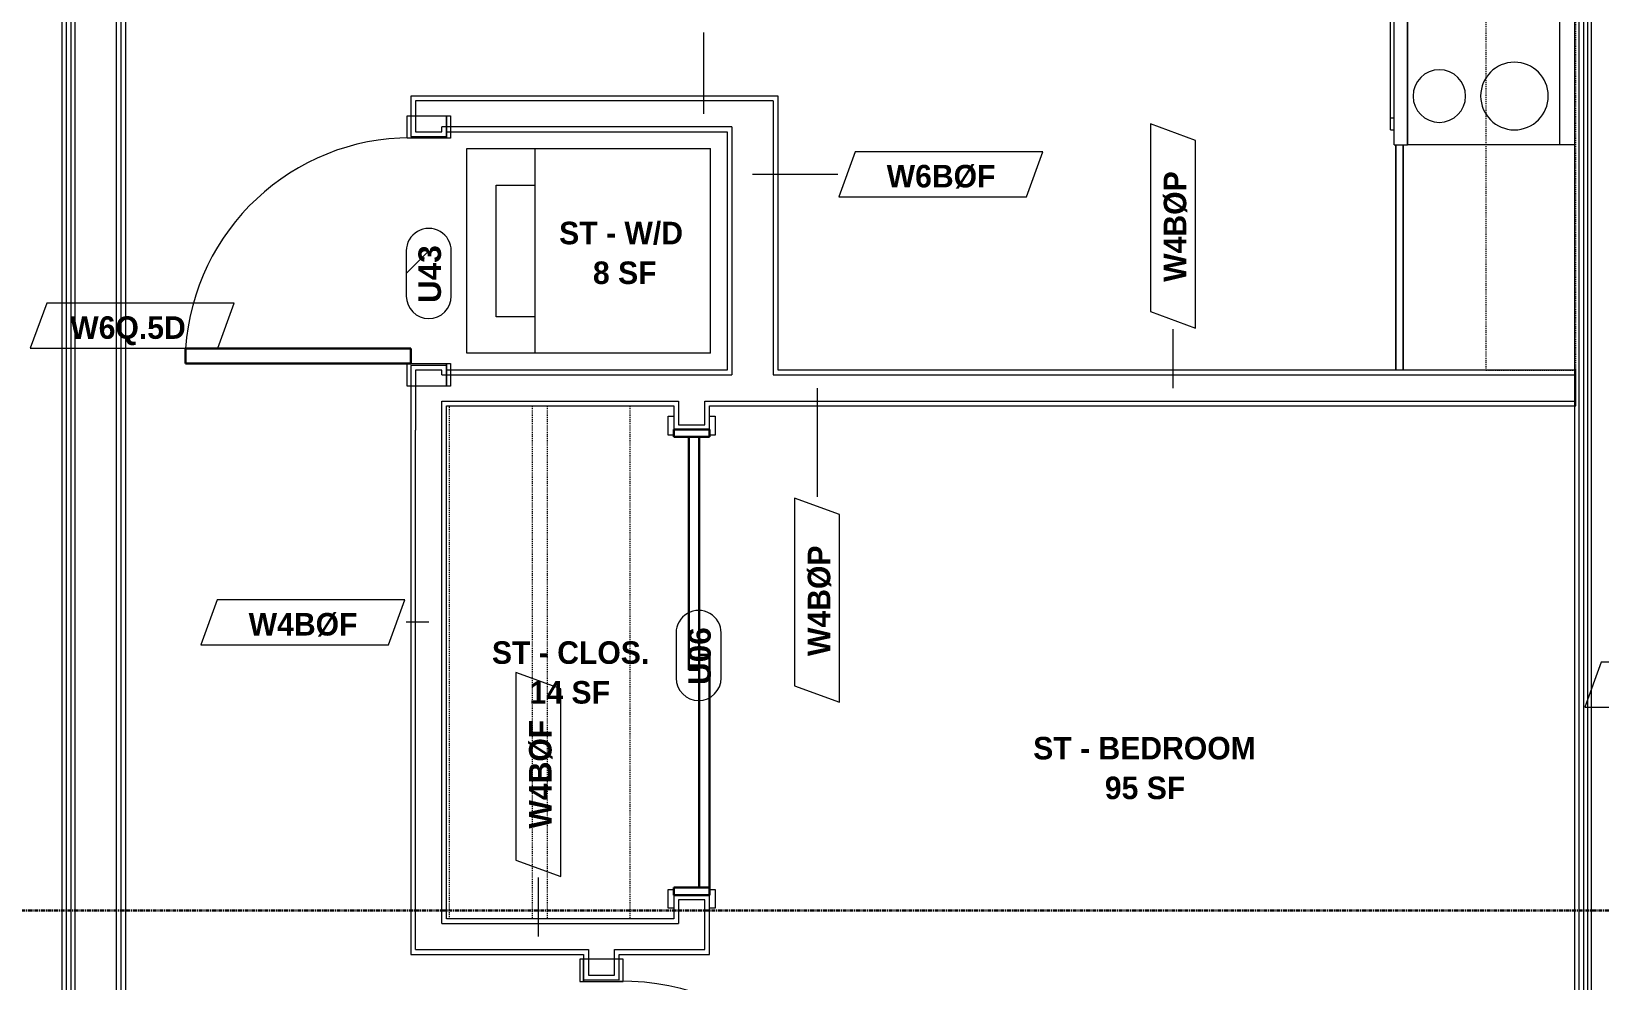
# Model space of a CAD drawing. Header units: inches. Extents: x -4058 to -1781, y 9814 to 12264.
# Drawn here: x -3145.4 to -2936.6, y 11837.9 to 11964.2 of the extents above; entities that cross this region are included whole.
import ezdxf

# ---------------------------------------------------------------- set-up
doc = ezdxf.new("R2010")
doc.units = ezdxf.units.IN
doc.header["$MEASUREMENT"] = 0
doc.linetypes.add('Dash', pattern=[0.25, 0.125, -0.125])
doc.linetypes.add('Grid Line 1_2_', pattern=[0.875, 0.5, -0.125, 0.125, -0.125])
for name, color, linetype, lineweight in [('0-1', 7, 'Continuous', 5), ('A-AREA-IDEN', 2, 'Continuous', 9), ('A-DOOR-3', 31, 'Continuous', 9), ('A-DOOR-4', 31, 'Continuous', 30), ('A-DOOR-FRAM-3', 31, 'Continuous', 30), ('A-DOOR-IDEN', 31, 'Continuous', 9), ('A-WALL', 113, 'Continuous', 18), ('A-WALL-2', 250, 'Continuous', 18), ('A-WALL-3', 113, 'Continuous', 9), ('A-WALL-IDEN', 211, 'Continuous', 9), ('I-WALL-1', 7, 'Continuous', 9), ('P-SANR-FIXT', 6, 'Continuous', 9), ('Q-CASE', 31, 'Continuous', 9), ('Q-CASE-HDLN', 31, 'Dash', 9), ('Q-SPCQ', 91, 'Continuous', 9), ('S-GRID-1', 1, 'Grid Line 1_2_', 30)]:
    doc.layers.add(name, color=color, linetype=linetype, lineweight=lineweight)
doc.styles.add('Arial_B', font='arialbd.ttf', dxfattribs={"height": 3})
doc.styles.add('Century Gothic_B', font='GOTHICB.TTF', dxfattribs={"height": 3})

# ---------------------------------------------------------------- blocks, each defined once
blk = doc.blocks.new('CTR - 1st Phase - Common Walls_rvt-1-UNITS PLANS - 3RD FLOOR')
at = {"layer": 'A-WALL-2'}
for p, q in [((-3140.75, 11743.36), (-3140.75, 12110.34)), ((-3140.12, 11743.36), (-3140.12, 12110.34)), ((-3139.62, 11743.36), (-3139.62, 12110.34)), ((-3134.12, 11743.36), (-3134.12, 12110.34)), ((-3133.5, 11743.36), (-3133.5, 12110.34)), ((-2939.34, 11725.36), (-2939.34, 12110.34)), ((-2938.71, 11725.36), (-2938.71, 12110.34)), ((-2938.21, 11725.36), (-2938.21, 12110.34)), ((-2937.71, 11725.36), (-2937.71, 12110.34))]:
    blk.add_line(p, q, dxfattribs=at)
at = {"layer": 'I-WALL-1'}
for p, q in [((-3141.37, 12110.34), (-3141.37, 11743.36)), ((-3132.87, 11743.36), (-3132.87, 12110.34)), ((-2939.96, 12110.34), (-2939.96, 11764.11))]:
    blk.add_line(p, q, dxfattribs=at)
blk = doc.blocks.new('CTR - 1st Phase - Structure_rvt-1-UNITS PLANS - 3RD FLOOR')
at = {"layer": 'S-GRID-1'}
blk.add_line((-1781.27, 11847.19), (-4041.78, 11847.19), dxfattribs=at)
blk = doc.blocks.new('SLIDING - FLUSH - SLIDING - FLUSH - 5-0 x 6-8-3203586-UNITS PLANS - 3RD FLOOR')
at = {"layer": 'A-DOOR-3'}
for p, q in [((-32.75, 3.25), (-30.25, 3.25)), ((-32.75, 2.5), (-32.75, 3.25)), ((-30.25, 2.5), (-32.75, 2.5)), ((-30.25, 3.25), (-30.25, 2.5)), ((30.25, 3.25), (32.75, 3.25)), ((30.25, 2.5), (30.25, 3.25)), ((32.75, 2.5), (30.25, 2.5)), ((32.75, 3.25), (32.75, 2.5)), ((-32.75, -2.25), (-30.25, -2.25)), ((-32.75, -3), (-32.75, -2.25)), ((-30.25, -3), (-32.75, -3)), ((-30.25, -2.25), (-30.25, -3)), ((30.25, -2.25), (32.75, -2.25)), ((30.25, -3), (30.25, -2.25)), ((32.75, -3), (30.25, -3)), ((32.75, -2.25), (32.75, -3))]:
    blk.add_line(p, q, dxfattribs=at)
at = {"layer": 'A-DOOR-4'}
for p, q in [((-1, -0.88), (-1, 0.5)), ((-1, 0.5), (30, 0.5)), ((30, 0.5), (30, -0.88)), ((-30, -2.25), (-30, -0.88)), ((-30, -0.88), (1, -0.88)), ((30, -0.88), (-1, -0.88)), ((1, -0.88), (1, -2.25)), ((1, -2.25), (-30, -2.25))]:
    blk.add_line(p, q, dxfattribs=at)
at = {"layer": 'A-DOOR-FRAM-3'}
for p, q in [((-31, -2.25), (-31, 2.5)), ((-31, 2.5), (-30, 2.5)), ((-30, 2.5), (-30, -2.25)), ((30, 2.5), (31, 2.5)), ((30, -2.25), (30, 2.5)), ((31, 2.5), (31, -2.25)), ((-30, -2.25), (-31, -2.25)), ((31, -2.25), (30, -2.25))]:
    blk.add_line(p, q, dxfattribs=at)
blk = doc.blocks.new('SWING - SINGLE - FLUSH - SWING - FLUSH - 2-10 x 6-8 - PRIVACY-4346066-UNITS PLANS - 3RD FLOOR')
at = {"layer": 'A-DOOR-3'}
for p, q in [((-17, 2.87), (-20, 2.87)), ((-20, 2.87), (-20, -2.38)), ((-17, -2.38), (-17, 2.87)), ((20, 2.87), (17, 2.87)), ((17, 2.87), (17, -2.38)), ((20, -2.38), (20, 2.87)), ((-20, -2.38), (-17, -2.38)), ((-17, -2.38), (-20, -2.38)), ((-20, -2.38), (-20, -2.88)), ((-20, -2.88), (-17, -2.88)), ((-17, -2.88), (-17, -2.38)), ((17, -2.38), (20, -2.38)), ((20, -2.38), (17, -2.38)), ((17, -2.38), (17, -2.88)), ((17, -2.88), (20, -2.88)), ((20, -2.88), (20, -2.38))]:
    blk.add_line(p, q, dxfattribs=at)
blk.add_arc((17, 2.37), 34.07, 93.3657, 180, dxfattribs=at)
at = {"layer": 'A-DOOR-4'}
for p, q in [((15, 2.37), (15, 36.38)), ((17, 36.38), (15, 36.38)), ((17, 2.37), (17, 36.38)), ((17, 2.37), (15, 2.37))]:
    blk.add_line(p, q, dxfattribs=at)
blk = doc.blocks.new('OD_CW_Closet - OD_CW_Closet-3786599-UNITS PLANS - 3RD FLOOR')
at = {"layer": 'Q-CASE-HDLN'}
for p, q in [((0.74, -24), (0.74, 0)), ((0.74, 0), (68.99, 0)), ((68.99, 0), (68.99, -24)), ((0.74, -11), (68.99, -11)), ((0.74, -13), (68.99, -13)), ((68.99, -24), (0.74, -24))]:
    blk.add_line(p, q, dxfattribs=at)
blk = doc.blocks.new('SWING - SINGLE - FLUSH - SWING - FLUSH - 2-6 x 6-8 - PASSAGE-4346079-UNITS PLANS - 3RD FLOOR')
at = {"layer": 'A-DOOR-3'}
for p, q in [((-18, 2.375), (-18, 2.875)), ((-18, 2.875), (-15, 2.875)), ((-18, 2.375), (-15, 2.375)), ((-18, -2.875), (-18, 2.375)), ((-15, 2.375), (-18, 2.375)), ((-15, 2.875), (-15, 2.375)), ((-15, 2.375), (-15, -2.875)), ((15, 2.375), (15, 2.875)), ((15, 2.875), (18, 2.875)), ((15, 2.375), (18, 2.375)), ((15, -2.875), (15, 2.375)), ((18, 2.375), (15, 2.375)), ((18, 2.875), (18, 2.375)), ((18, 2.375), (18, -2.875)), ((-15, -2.875), (-18, -2.875)), ((18, -2.875), (15, -2.875))]:
    blk.add_line(p, q, dxfattribs=at)
blk.add_arc((15, -2.375), 30.067, 180, 266.18593, dxfattribs=at)
at = {"layer": 'A-DOOR-4'}
for p, q in [((13, -2.375), (13, -32.375)), ((15, -2.375), (13, -2.375)), ((15, -2.375), (15, -32.375)), ((15, -32.375), (13, -32.375))]:
    blk.add_line(p, q, dxfattribs=at)
blk = doc.blocks.new('Stacked Washer and Dryer - 26_x25_ - Private-1352637-UNITS PLANS - 3RD FLOOR')
at = {"layer": 'P-SANR-FIXT'}
for p, q in [((0, 13.625), (32.4375, 13.625)), ((0, 13.625), (0, -13.625)), ((23.34375, 13.625), (23.34375, -13.625)), ((32.4375, 13.625), (32.4375, -13.625)), ((23.34375, 8.75), (28.53125, 8.75)), ((28.53125, 8.75), (28.53125, -8.75)), ((28.53125, -8.75), (23.34375, -8.75)), ((32.4375, -13.625), (0, -13.625))]:
    blk.add_line(p, q, dxfattribs=at)
blk = doc.blocks.new('OD_CW_Base Cabinet - OD_CW_Base Cabinet-3857763-UNITS PLANS - 3RD FLOOR')
at = {"layer": 'Q-CASE'}
for p, q in [((36.49, 0), (131.34, 0)), ((161.34, 0), (191.34, 0))]:
    blk.add_line(p, q, dxfattribs=at)
blk = doc.blocks.new('OD_CW_Upper Cabinet - OD_CW_Upper Cabinet-4366994-UNITS PLANS - 3RD FLOOR')
at = {"layer": 'Q-CASE-HDLN'}
for p, q in [((191.34, 24), (0.74, 24)), ((0.74, 24), (0.74, 12)), ((191.34, 12), (191.34, 24)), ((0.74, 12), (191.34, 12))]:
    blk.add_line(p, q, dxfattribs=at)
blk = doc.blocks.new('Wall Tag - Arch Wall-3956453-UNITS PLANS - 3RD FLOOR')
at = {"layer": 'A-WALL-IDEN'}
for p, q in [((-0.3561, 0.0937), (-0.4244, -0.0937)), ((0.4244, 0.0937), (-0.3561, 0.0937)), ((0.3561, -0.0937), (0.4244, 0.0937)), ((-0.4244, -0.0937), (0.3561, -0.0937))]:
    blk.add_line(p, q, dxfattribs=at)
blk = doc.blocks.new('Door Tag - Type Mark-2601225-UNITS PLANS - 3RD FLOOR')
at = {"layer": 'A-DOOR-IDEN'}
for p, q in [((0.09375, 0.09375), (-0.09375, 0.09375)), ((-0.09375, -0.09375), (0.09375, -0.09375))]:
    blk.add_line(p, q, dxfattribs=at)
for centre, start, end in [((-0.09375, 0), 90, 270), ((0.09375, 0), 270, 90)]:
    blk.add_arc(centre, 0.09375, start, end, dxfattribs=at)

msp = doc.modelspace()

# ---------------------------------------------------------------- linework, layer by layer
at = {"layer": 'A-DOOR-IDEN'}
msp.add_line((-3092.52, 11934.99), (-3095.52, 11931.99), dxfattribs=at)
at = {"layer": 'A-WALL'}
for p, q in [((-3094.27, 11954.99), (-3094.27, 11950.86)), ((-3046.65, 11954.99), (-3094.27, 11954.99)), ((-3046.65, 11954.99), (-3046.65, 11918.49)), ((-3094.27, 11950.86), (-3090.77, 11950.86)), ((-3090.77, 11950.86), (-3090.77, 11951.49)), ((-3052.15, 11951.49), (-3090.77, 11951.49)), ((-3052.15, 11951.49), (-3052.15, 11918.49)), ((-3090.77, 11919.11), (-3094.27, 11919.11)), ((-3094.27, 11919.11), (-3094.27, 11911.12)), ((-3090.77, 11918.49), (-3090.77, 11919.11)), ((-3090.77, 11918.49), (-3052.15, 11918.49)), ((-3046.65, 11918.49), (-2939.77, 11918.49)), ((-3090.77, 11911.12), (-3090.77, 11914.99)), ((-3090.77, 11914.99), (-3059.27, 11914.99)), ((-3059.27, 11914.99), (-3059.27, 11911.86)), ((-3055.77, 11911.86), (-3055.77, 11914.99)), ((-3055.77, 11914.99), (-2939.77, 11914.99)), ((-3094.27, 11841.99), (-3094.27, 11911.12)), ((-3090.77, 11845.49), (-3090.77, 11911.12)), ((-3059.27, 11911.86), (-3055.77, 11911.86)), ((-3059.27, 11848.61), (-3059.27, 11845.49)), ((-3055.77, 11848.61), (-3059.27, 11848.61)), ((-3055.77, 11841.99), (-3055.77, 11848.61)), ((-3090.77, 11845.49), (-3059.27, 11845.49)), ((-3094.27, 11841.99), (-3071.27, 11841.99)), ((-3071.27, 11841.99), (-3071.27, 11838.61)), ((-3067.77, 11838.61), (-3067.77, 11841.99)), ((-3067.77, 11841.99), (-3055.77, 11841.99)), ((-3071.27, 11838.61), (-3067.77, 11838.61))]:
    msp.add_line(p, q, dxfattribs=at)
at = {"layer": 'A-WALL-3'}
for p, q in [((-3094.9, 11955.61), (-3094.9, 11950.24)), ((-3046.02, 11955.61), (-3094.9, 11955.61)), ((-3046.02, 11919.11), (-3046.02, 11955.61)), ((-3090.15, 11950.24), (-3090.15, 11950.86)), ((-3090.15, 11950.86), (-3052.77, 11950.86)), ((-3052.77, 11950.86), (-3052.77, 11919.11)), ((-3094.9, 11950.24), (-3090.15, 11950.24)), ((-3094.9, 11919.74), (-3094.9, 11911.12)), ((-3090.15, 11919.74), (-3094.9, 11919.74)), ((-3090.15, 11919.11), (-3090.15, 11919.74)), ((-3052.77, 11919.11), (-3090.15, 11919.11)), ((-2939.77, 11919.11), (-3046.02, 11919.11)), ((-2939.77, 11914.36), (-2939.77, 11919.11)), ((-3090.15, 11911.12), (-3090.15, 11914.36)), ((-3090.15, 11914.36), (-3059.9, 11914.36)), ((-3059.9, 11914.36), (-3059.9, 11911.24)), ((-3055.15, 11911.24), (-3055.15, 11914.36)), ((-3055.15, 11914.36), (-2939.77, 11914.36)), ((-3094.9, 11911.12), (-3094.9, 11841.36)), ((-3090.15, 11846.11), (-3090.15, 11911.12)), ((-3059.9, 11911.24), (-3055.15, 11911.24)), ((-3055.15, 11849.24), (-3059.9, 11849.24)), ((-3059.9, 11849.24), (-3059.9, 11846.11)), ((-3055.15, 11841.36), (-3055.15, 11849.24)), ((-3059.9, 11846.11), (-3090.15, 11846.11)), ((-3094.9, 11841.36), (-3071.9, 11841.36)), ((-3071.9, 11841.36), (-3071.9, 11837.99)), ((-3067.15, 11837.99), (-3067.15, 11841.36)), ((-3067.15, 11841.36), (-3055.15, 11841.36)), ((-3071.9, 11837.99), (-3067.15, 11837.99))]:
    msp.add_line(p, q, dxfattribs=at)
at = {"layer": 'A-WALL-IDEN'}
for p, q in [((-3055.89, 11953.24), (-3055.89, 11964.08)), ((-3049.4, 11945.2), (-3038.06, 11945.2)), ((-2993.41, 11916.74), (-2993.41, 11924.58)), ((-3040.81, 11916.74), (-3040.81, 11902.24)), ((-3092.52, 11885.56), (-3095.55, 11885.56)), ((-3077.92, 11843.74), (-3077.92, 11851.58))]:
    msp.add_line(p, q, dxfattribs=at)
at = {"layer": 'Q-CASE'}
for p, q in [((-2963.77, 11919.11), (-2963.77, 11949.11)), ((-2962.77, 11919.11), (-2962.77, 11949.11)), ((-2962.77, 11949.11), (-2962.77, 11919.11))]:
    msp.add_line(p, q, dxfattribs=at)
at = {"layer": 'Q-SPCQ'}
for p, q in [((-2963.96, 11949.11), (-2963.96, 11979.11)), ((-2962.21, 11979.11), (-2962.21, 11949.11)), ((-2962.21, 11949.11), (-2962.21, 11979.11)), ((-2941.96, 11979.11), (-2941.96, 11949.11)), ((-2964.46, 11952.72), (-2964.46, 11974.99)), ((-2964.46, 11951.11), (-2964.46, 11952.72)), ((-2964.46, 11952.72), (-2963.96, 11952.72)), ((-2964.46, 11951.11), (-2963.96, 11951.11)), ((-2963.96, 11949.11), (-2962.21, 11949.11)), ((-2941.96, 11949.11), (-2962.21, 11949.11)), ((-2939.96, 11949.11), (-2941.96, 11949.11))]:
    msp.add_line(p, q, dxfattribs=at)
for centre, radius, start, end in [((-2957.96, 11955.61), 3.5, 90, 270), ((-2957.96, 11955.61), 3.5, 270, 90), ((-2947.96, 11955.61), 4.5, 90, 270), ((-2947.96, 11955.61), 4.5, 270, 90)]:
    msp.add_arc(centre, radius, start, end, dxfattribs=at)

# ---------------------------------------------------------------- block references
at = {"layer": '0-1'}
for name in ['CTR - 1st Phase - Structure_rvt-1-UNITS PLANS - 3RD FLOOR', 'CTR - 1st Phase - Common Walls_rvt-1-UNITS PLANS - 3RD FLOOR']:
    msp.add_blockref(name, (0, 0), dxfattribs=at)
at = {"layer": 'A-DOOR-3'}
for name, p, rotation in [('SWING - SINGLE - FLUSH - SWING - FLUSH - 2-6 x 6-8 - PASSAGE-4346079-UNITS PLANS - 3RD FLOOR', (-3092.52, 11934.99), 270.0000000000231), ('SLIDING - FLUSH - SLIDING - FLUSH - 5-0 x 6-8-3203586-UNITS PLANS - 3RD FLOOR', (-3057.4, 11880.24), 89.99999999995468), ('SWING - SINGLE - FLUSH - SWING - FLUSH - 2-10 x 6-8 - PRIVACY-4346066-UNITS PLANS - 3RD FLOOR', (-3069.52, 11820.74), 269.9999999999666)]:
    msp.add_blockref(name, p, dxfattribs=dict(at, rotation=rotation))
at = {"layer": 'A-DOOR-IDEN', "xscale": 31.99999999999999, "yscale": 31.99999999999999, "zscale": 31.99999999999999, "rotation": 89.99999999999955}
for p in [(-3092.52, 11931.99), (-3056.59, 11881.14)]:
    msp.add_blockref('Door Tag - Type Mark-2601225-UNITS PLANS - 3RD FLOOR', p, dxfattribs=at)
at = {"layer": 'A-WALL-IDEN', "xscale": 31.99999999999999, "yscale": 31.99999999999999, "zscale": 31.99999999999999, "rotation": 89.99999999999955}
for p in [(-2993.41, 11938.31), (-3040.81, 11888.5), (-3077.92, 11865.31)]:
    msp.add_blockref('Wall Tag - Arch Wall-3956453-UNITS PLANS - 3RD FLOOR', p, dxfattribs=at)
at = {"layer": 'A-WALL-IDEN', "xscale": 31.99999999999999, "yscale": 31.99999999999999, "zscale": 31.99999999999999}
for p in [(-3024.33, 11945.2), (-3132, 11925.04), (-3109.28, 11885.56), (-2925.02, 11877.25)]:
    msp.add_blockref('Wall Tag - Arch Wall-3956453-UNITS PLANS - 3RD FLOOR', p, dxfattribs=at)
at = {"layer": 'P-SANR-FIXT', "rotation": 180}
msp.add_blockref('Stacked Washer and Dryer - 26_x25_ - Private-1352637-UNITS PLANS - 3RD FLOOR', (-3055.02, 11934.99), dxfattribs=at)
at = {"layer": 'Q-CASE'}
for name, p, rotation in [('OD_CW_Upper Cabinet - OD_CW_Upper Cabinet-4366994-UNITS PLANS - 3RD FLOOR', (-2963.77, 12110.45), 270.0000000000159), ('OD_CW_Base Cabinet - OD_CW_Base Cabinet-3857763-UNITS PLANS - 3RD FLOOR', (-2963.77, 12110.45), 269.9999999999955), ('OD_CW_Closet - OD_CW_Closet-3786599-UNITS PLANS - 3RD FLOOR', (-3065.74, 11915.1), 269.999999999979)]:
    msp.add_blockref(name, p, dxfattribs=dict(at, rotation=rotation))

# ---------------------------------------------------------------- texts
at = {"layer": 'A-AREA-IDEN', "char_height": 3, "attachment_point": 1, "style": 'Century Gothic_B'}
for s, insert, width in [('ST - W/D', (-3075.16, 11938.88), 20.402), ('8 SF', (-3070.66, 11933.59), 9.494), ('ST - CLOS.', (-3084.11, 11883.03), 24.543), ('14 SF', (-3079.1, 11877.74), 12.423), ('ST - BEDROOM', (-3012.04, 11870.31), 35.552), ('95 SF', (-3002.5, 11865.02), 12.423)]:
    msp.add_mtext(s, dxfattribs=dict(at, insert=insert, width=width))
at = {"layer": 'A-DOOR-IDEN', "char_height": 3, "width": 9.393, "attachment_point": 1, "rotation": 90, "style": 'Arial_B'}
for s, insert in [('U43', (-3093.9, 11928.06)), ('U06', (-3057.97, 11877.21))]:
    msp.add_mtext(s, dxfattribs=dict(at, insert=insert))
at = {"layer": 'A-WALL-IDEN', "char_height": 3, "attachment_point": 1, "style": 'Century Gothic_B'}
for s, insert, width in [('W6BØF', (-3031.55, 11946.45), 17.372), ('W6Q.5D', (-3140.26, 11926.29), 19.897), ('W4BØF', (-3116.5, 11886.8), 17.372)]:
    msp.add_mtext(s, dxfattribs=dict(at, insert=insert, width=width))
at = {"layer": 'A-WALL-IDEN', "char_height": 3, "attachment_point": 1, "rotation": 90, "style": 'Century Gothic_B'}
for s, insert, width in [('W4BØP', (-2994.66, 11930.88), 17.877), ('W4BØP', (-3042.06, 11881.07), 17.877), ('W4BØF', (-3079.17, 11858.1), 17.372)]:
    msp.add_mtext(s, dxfattribs=dict(at, insert=insert, width=width))

doc.saveas('drawing.dxf')
